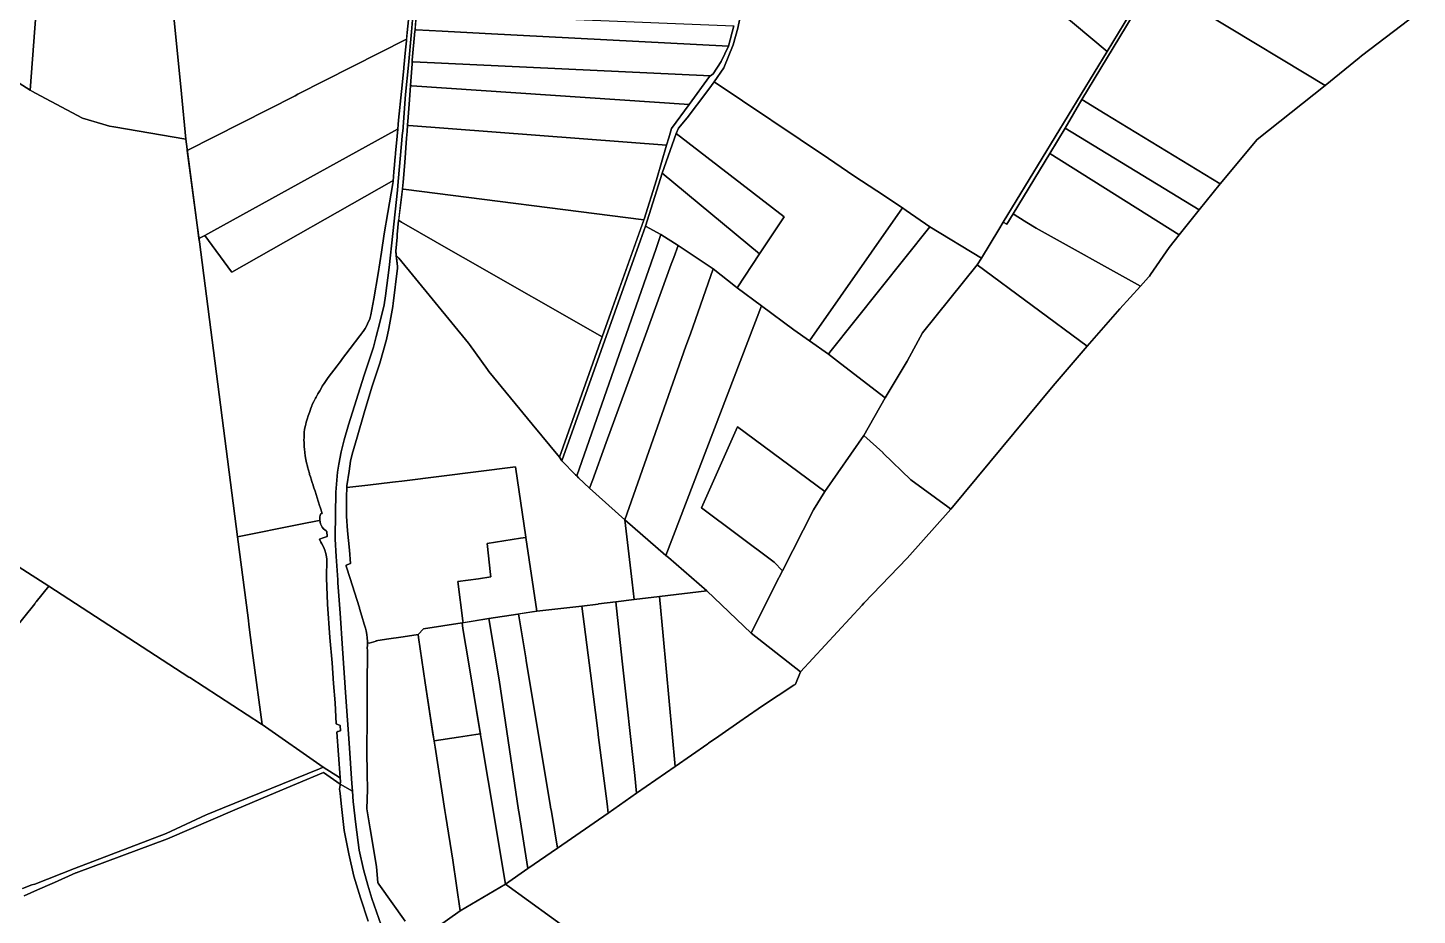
# Model space of a CAD drawing. Header units: metres. Extents: x 3 to 1005126, y 39 to 4383651.
# Drawn here: x 491045 to 492226, y 4365628 to 4366382 of the extents above; entities that cross this region are included whole.
import ezdxf

# ---------------------------------------------------------------- set-up
doc = ezdxf.new("R2010")
doc.units = ezdxf.units.M
doc.header["$MEASUREMENT"] = 0
doc.layers.add('TM_Llucmajor', color=7, linetype='Continuous')

msp = doc.modelspace()

# ---------------------------------------------------------------- linework, layer by layer
at = {"layer": 'TM_Llucmajor', "linetype": 'Continuous', "flags": 128}
for points in [[(490910.5, 4366385.7), (490916.7, 4366404.2), (490950, 4366543.7), (490955.9, 4366568.6), (490957.7, 4366576), (490958.4, 4366579.2), (490965, 4366597.6), (490966.1, 4366600.7), (490967.2, 4366603.8), (490974.8, 4366625.5), (490976, 4366628.9), (490979.5, 4366638.9), (490982.5, 4366647.5), (491050.7, 4366669.3), (491051.8, 4366663.6), (491062.9, 4366601.5), (491066.5, 4366581.6), (491064.2, 4366551.2), (491047.5, 4366328.8), (490967.6, 4366379.7), (490965.2, 4366381.2), (490904.6, 4366380.5), (490910.5, 4366385.7)], [(491739.1, 4366548), (491737.1, 4366549.9), (491785.9, 4366584.2), (491797.1, 4366573.6), (491904.9, 4366472.7), (491986.4, 4366401.3), (491962.3, 4366361.9), (491785.2, 4366510.2), (491784.6, 4366510.7), (491739.1, 4366548)], [(492131.1, 4366342.8), (492001.2, 4366421.3), (492083.8, 4366552.9), (492088.4, 4366554.9), (492091.5, 4366553.8), (492155.2, 4366481.1), (492165.2, 4366468.9), (492225.6, 4366394.1), (492178.4, 4366358.1), (492176.3, 4366356.4), (492147.5, 4366332.9), (492131.1, 4366342.8)], [(492058.2, 4366249.2), (491960.5, 4366308.7), (491940.8, 4366320.9), (491967.5, 4366364.9), (492001.2, 4366421.3), (492131.1, 4366342.8), (492147.5, 4366332.9), (492089.7, 4366287.1), (492058.2, 4366249.2)], [(491376.5, 4366394.2), (491376.8, 4366394.2), (491645.2, 4366383.7), (491640.5, 4366366.4), (491434, 4366377.1), (491397.5, 4366378.9), (491375.4, 4366380.1), (491375.2, 4366380.1), (491374.4, 4366380.2), (491375.4, 4366391.7), (491375.8, 4366394.3), (491376.5, 4366394.2)], [(491375.2, 4366380.1), (491375.4, 4366380.1), (491397.5, 4366378.9), (491434, 4366377.1), (491640.5, 4366366.4), (491634.5, 4366353.2), (491627.5, 4366342.8), (491625.3, 4366341.1), (491372.9, 4366352.9), (491371.9, 4366352.9), (491372, 4366354.3), (491374.3, 4366379), (491374.4, 4366380.2), (491375.2, 4366380.1)], [(491359.5, 4366295.8), (491200.8, 4366208.3), (491195.7, 4366205.5), (491190.8, 4366202.8), (491189.3, 4366214.2), (491180.9, 4366277.6), (491272.6, 4366324.2), (491274.9, 4366325.4), (491367.1, 4366372.2), (491367.2, 4366372.3), (491367.1, 4366370.7), (491366.3, 4366363.1), (491364.9, 4366348.2), (491364.8, 4366347.3), (491362.9, 4366327.7), (491360.4, 4366303.3), (491359.7, 4366296), (491359.5, 4366295.8)], [(491371.8, 4366351.4), (491371.8, 4366351.5), (491371.9, 4366352.9), (491372.9, 4366352.9), (491625.3, 4366341.1), (491624.5, 4366340.5), (491607.1, 4366316.6), (491371.7, 4366332.7), (491371.4, 4366332.8), (491370.4, 4366332.8), (491371.8, 4366351.4)], [(491370.4, 4366332.8), (491371.4, 4366332.8), (491371.7, 4366332.7), (491607.1, 4366316.6), (491592.3, 4366296.2), (491590, 4366288.4), (491588.1, 4366282.1), (491369.1, 4366299), (491368, 4366299.1), (491368, 4366299.6), (491368.2, 4366302.4), (491369.6, 4366320.6), (491370.4, 4366332.8)], [(491687.8, 4366221.3), (491596.3, 4366292.2), (491598.1, 4366296.5), (491605.5, 4366305.3), (491622.2, 4366327.6), (491626.2, 4366332.8), (491628.5, 4366335.9), (491725.5, 4366270.9), (491747.2, 4366256.1), (491766.6, 4366243.4), (491788.4, 4366228.8), (491709.5, 4366115.8), (491696.1, 4366125.3), (491668.8, 4366145.6), (491647.9, 4366161), (491667, 4366189.9), (491687.8, 4366221.3)], [(492040.5, 4366227.1), (491926.6, 4366296.5), (491940.8, 4366320.9), (491960.5, 4366308.7), (492058.2, 4366249.2), (492040.5, 4366227.1)], [(491356.5, 4366259.6), (491355.7, 4366251.9), (491355.4, 4366251.7), (491354.5, 4366251.2), (491218.8, 4366174.1), (491218.6, 4366174.4), (491195.8, 4366205.5), (491195.7, 4366205.5), (491200.8, 4366208.3), (491359.5, 4366295.8), (491359.7, 4366296), (491359.7, 4366295.7), (491358.7, 4366283.9), (491357.9, 4366275.7), (491357.8, 4366274.8), (491357.7, 4366274.3), (491357.6, 4366272.4), (491357, 4366265.4), (491356.5, 4366259.6)], [(491367.6, 4366293.9), (491368, 4366299.1), (491369.1, 4366299), (491588.1, 4366282.1), (491579.5, 4366252.7), (491569, 4366219.3), (491568.7, 4366218.7), (491364.7, 4366244.7), (491364.1, 4366244.7), (491363.7, 4366244.8), (491364.3, 4366250.6), (491365.6, 4366267.5), (491367.1, 4366288.1), (491367.6, 4366293.9)], [(492023.4, 4366205.8), (491913.6, 4366275.2), (491926.6, 4366296.5), (492040.5, 4366227.1), (492023.4, 4366205.8)], [(491667, 4366189.9), (491584.4, 4366258.4), (491596.3, 4366292.2), (491687.8, 4366221.3), (491667, 4366189.9)], [(491886.4, 4366221.3), (491882.3, 4366223.8), (491913.6, 4366275.2), (492023.4, 4366205.8), (492014.9, 4366195.1), (491999, 4366172.2), (491998.2, 4366170.9), (491997.5, 4366170), (491990.7, 4366162.4), (491901.9, 4366211.5), (491894, 4366216.5), (491886.4, 4366221.3)], [(491286.4, 4365997.2), (491287.3, 4365994.5), (491287.5, 4365993.9), (491288.5, 4365991), (491289.5, 4365988.2), (491290.4, 4365985.3), (491291.2, 4365982.4), (491292.1, 4365979.6), (491292.3, 4365978.8), (491293.1, 4365976), (491294, 4365973.6), (491295.5, 4365969.1), (491295, 4365969), (491294.1, 4365968.5), (491293.4, 4365966.2), (491293.4, 4365963.3), (491293, 4365963.2), (491277.1, 4365960), (491223.5, 4365949.2), (491191.2, 4366200.1), (491190.8, 4366202.8), (491195.7, 4366205.5), (491195.8, 4366205.5), (491218.6, 4366174.4), (491218.8, 4366174.1), (491354.5, 4366251.2), (491355.4, 4366251.7), (491355.7, 4366251.9), (491355.7, 4366251.2), (491355.5, 4366249.7), (491351.3, 4366225), (491348.2, 4366206.7), (491345.8, 4366191.1), (491343, 4366173.2), (491339.3, 4366151.5), (491336.7, 4366138), (491336.2, 4366135.8), (491336, 4366134.4), (491334.7, 4366131.7), (491333.3, 4366129), (491331.9, 4366126.4), (491330.3, 4366123.9), (491329, 4366122.1), (491328.5, 4366121.4), (491327.5, 4366120), (491319.3, 4366109.2), (491311.8, 4366099.7), (491312, 4366099.5), (491312.1, 4366099.4), (491312, 4366099.4), (491309.9, 4366096.8), (491308.3, 4366094.7), (491300.6, 4366084.6), (491298.8, 4366082.2), (491297.1, 4366079.7), (491295.5, 4366077.2), (491294.8, 4366075.9), (491293.4, 4366073.3), (491291.9, 4366070.7), (491290.4, 4366068.1), (491289.7, 4366067), (491288.3, 4366064.3), (491287.1, 4366061.6), (491286.6, 4366060.5), (491285.6, 4366057.7), (491285.6, 4366057.6), (491284.6, 4366054.9), (491283.6, 4366052), (491282.7, 4366049.2), (491281.9, 4366046.8), (491281.5, 4366045), (491281.2, 4366043.9), (491280.6, 4366040.9), (491280.3, 4366038), (491280.3, 4366037.9), (491280.1, 4366034.9), (491280.1, 4366033.2), (491280.1, 4366033), (491280, 4366031.9), (491280.1, 4366028.9), (491280.2, 4366025.9), (491280.4, 4366023.9), (491280.7, 4366021), (491281.1, 4366018), (491281.6, 4366015), (491282.2, 4366012.1), (491282.9, 4366009.2), (491283, 4366008.8), (491283.8, 4366005.9), (491284.6, 4366003), (491284.8, 4366002.3), (491285.5, 4366000.2), (491286.4, 4365997.3), (491286.4, 4365997.2)], [(491583.2, 4366206.1), (491570.1, 4366213.4), (491584.4, 4366258.4), (491667, 4366189.9), (491647.9, 4366161), (491646.6, 4366161.9), (491627.7, 4366177.1), (491597.8, 4366196.9), (491583.2, 4366206.1)], [(491364.1, 4366244.7), (491364.7, 4366244.7), (491568.7, 4366218.7), (491533.3, 4366119.2), (491415.2, 4366186.7), (491406.9, 4366191.5), (491362.9, 4366216.7), (491361.3, 4366217.7), (491360.5, 4366218.2), (491362.3, 4366233.4), (491363, 4366238), (491363.7, 4366244.8), (491364.1, 4366244.7)], [(491725.5, 4366104.5), (491709.5, 4366115.8), (491788.4, 4366228.8), (491791.5, 4366226.7), (491811.7, 4366212.7), (491726.8, 4366106.2), (491725.5, 4366104.5)], [(491358.4, 4366188.3), (491358, 4366192), (491359.2, 4366204), (491359.2, 4366206.3), (491360.4, 4366218), (491360.5, 4366218.2), (491361.3, 4366217.7), (491362.9, 4366216.7), (491406.9, 4366191.5), (491415.2, 4366186.7), (491533.3, 4366119.2), (491497, 4366017.1), (491474, 4366045), (491437.2, 4366089.9), (491436, 4366091.6), (491420.6, 4366112.8), (491419.7, 4366114), (491360.5, 4366186), (491358.9, 4366187.9), (491358.4, 4366188.3)], [(491510.8, 4366002.1), (491499.2, 4366013.9), (491565.9, 4366201.3), (491570.1, 4366213.4), (491583.2, 4366206.1), (491579.1, 4366194.3), (491511.8, 4366001), (491510.8, 4366002.1)], [(491735.8, 4366096.7), (491725.5, 4366104.5), (491726.8, 4366106.2), (491811.7, 4366212.7), (491855.5, 4366186.2), (491851.9, 4366180.5), (491805.4, 4366122.7), (491792.5, 4366098.6), (491773.6, 4366067.4), (491735.8, 4366096.7)], [(491945.4, 4366111.2), (491851.9, 4366180.5), (491855.5, 4366186.2), (491870.3, 4366210.5), (491874, 4366216.6), (491877, 4366215), (491882.3, 4366223.8), (491886.4, 4366221.3), (491894, 4366216.5), (491901.9, 4366211.5), (491990.7, 4366162.4), (491973.1, 4366143), (491945.4, 4366111.2)], [(491513.3, 4365999.5), (491511.8, 4366001), (491579.1, 4366194.3), (491583.2, 4366206.1), (491597.8, 4366196.9), (491594.1, 4366186.7), (491592, 4366181.1), (491570, 4366120.8), (491562.7, 4366100.6), (491536.7, 4366029.4), (491525, 4365997.2), (491522.5, 4365990.5), (491513.3, 4365999.5)], [(491552.6, 4365963.8), (491522.5, 4365990.5), (491525, 4365997.2), (491536.7, 4366029.4), (491562.7, 4366100.6), (491570, 4366120.8), (491592, 4366181.1), (491594.1, 4366186.7), (491597.8, 4366196.9), (491627.7, 4366177.1), (491608.3, 4366121.9), (491604.5, 4366111.2), (491552.6, 4365963.8)], [(491318.4, 4366005.2), (491319.7, 4366013.7), (491321.1, 4366019.4), (491325.2, 4366034), (491331.3, 4366054.7), (491337.8, 4366076.5), (491344.5, 4366097), (491350.2, 4366116.9), (491352, 4366126.3), (491355.4, 4366144.9), (491355.5, 4366145.4), (491355.8, 4366147.5), (491359.6, 4366177.6), (491359.6, 4366177.9), (491359.5, 4366179), (491358.4, 4366188.3), (491358.9, 4366187.9), (491360.5, 4366186), (491419.7, 4366114), (491420.6, 4366112.8), (491436, 4366091.6), (491437.2, 4366089.9), (491474, 4366045), (491497, 4366017.1), (491499.2, 4366013.9), (491510.8, 4366002.1), (491511.8, 4366001), (491513.3, 4365999.5), (491522.5, 4365990.5), (491552.6, 4365963.8), (491558.8, 4365910.6), (491560.5, 4365895.9), (491544.8, 4365894), (491530.3, 4365892.2), (491529.9, 4365892.1), (491516, 4365890.4), (491477.7, 4365886.1), (491468.5, 4365948.7), (491468.5, 4365949), (491459.7, 4366008.8), (491363.3, 4365996.5), (491357.8, 4365996), (491355.1, 4365995.7), (491334.2, 4365993.2), (491316.4, 4365991.2), (491316.4, 4365992.1), (491316.4, 4365992.3), (491316.4, 4365992.5), (491318.4, 4366005.2)], [(491587.5, 4365933.5), (491552.6, 4365963.8), (491604.5, 4366111.2), (491608.3, 4366121.9), (491627.7, 4366177.1), (491646.6, 4366161.9), (491647.9, 4366161), (491668.8, 4366145.6), (491587.5, 4365933.5)], [(491771.6, 4366021), (491755.6, 4366035.3), (491773.6, 4366067.4), (491792.5, 4366098.6), (491805.4, 4366122.7), (491851.9, 4366180.5), (491945.4, 4366111.2), (491918, 4366079.7), (491916.4, 4366077.7), (491829.5, 4365972.9), (491826.9, 4365974.8), (491795.5, 4365997.8), (491772.1, 4366020.5), (491771.6, 4366021)], [(491589.6, 4365931.8), (491587.5, 4365933.5), (491668.8, 4366145.6), (491696.1, 4366125.3), (491709.5, 4366115.8), (491725.5, 4366104.5), (491735.8, 4366096.7), (491773.6, 4366067.4), (491755.6, 4366035.3), (491722.4, 4365987.8), (491648.3, 4366042.7), (491617.8, 4365973.9), (491679.5, 4365927.6), (491686.4, 4365920.4), (491680.6, 4365908.9), (491659.8, 4365867.4), (491622.2, 4365903.5), (491589.6, 4365931.8)], [(491686.4, 4365920.4), (491679.5, 4365927.6), (491617.8, 4365973.9), (491648.3, 4366042.7), (491722.4, 4365987.8), (491712.7, 4365972.3), (491686.4, 4365920.4)], [(491701.9, 4365834.4), (491659.8, 4365867.4), (491680.6, 4365908.9), (491686.4, 4365920.4), (491712.7, 4365972.3), (491722.4, 4365987.8), (491755.6, 4366035.3), (491771.6, 4366021), (491772.1, 4366020.5), (491795.5, 4365997.8), (491826.9, 4365974.8), (491829.5, 4365972.9), (491792.3, 4365931.2), (491755.7, 4365892.8), (491754.2, 4365891.2), (491701.9, 4365834.4)], [(491333.9, 4365859.3), (491333.9, 4365859.6), (491333.9, 4365860.4), (491333.7, 4365863.4), (491333.3, 4365866.4), (491332.8, 4365869.3), (491332.3, 4365871.7), (491331.3, 4365875.1), (491329.2, 4365881.9), (491327.3, 4365888.3), (491327.1, 4365888.9), (491319.1, 4365914.7), (491316.3, 4365923.4), (491316, 4365924.4), (491315.8, 4365925.2), (491319.7, 4365926.6), (491318.8, 4365938), (491317.1, 4365954.5), (491316.2, 4365966.8), (491316.2, 4365981.4), (491316.2, 4365983.4), (491316.4, 4365991.2), (491334.2, 4365993.2), (491355.1, 4365995.7), (491357.8, 4365996), (491363.3, 4365996.5), (491459.7, 4366008.8), (491468.5, 4365949), (491468.5, 4365948.7), (491463.9, 4365948), (491435.7, 4365943.6), (491438.6, 4365917.2), (491438.8, 4365915.2), (491428.2, 4365913.7), (491410.8, 4365911.2), (491415, 4365877.8), (491415.2, 4365876.3), (491414.3, 4365876.2), (491381.7, 4365871.1), (491377, 4365866.2), (491364.4, 4365864.4), (491350.2, 4365862.4), (491341.2, 4365861), (491341.3, 4365860.7), (491335.5, 4365858.9), (491333.9, 4365859.3)], [(491293.3, 4365947.3), (491294.5, 4365944.6), (491295.2, 4365943.4), (491296.6, 4365940.8), (491297.8, 4365938), (491298.7, 4365935.2), (491299.3, 4365932.2), (491299.5, 4365930.4), (491299.2, 4365914.4), (491300.1, 4365892), (491302, 4365863.7), (491303.9, 4365842.2), (491305.1, 4365824.5), (491306.4, 4365808.1), (491307.4, 4365790.3), (491310.8, 4365789), (491311, 4365784.5), (491308.7, 4365783.9), (491308, 4365783.2), (491309.3, 4365764), (491310.7, 4365744.6), (491310.3, 4365744.8), (491296.3, 4365753.4), (491244.5, 4365789.7), (491237, 4365846.5), (491236.7, 4365848.5), (491233.6, 4365872.6), (491232.6, 4365880.3), (491223.5, 4365949.2), (491277.1, 4365960), (491293, 4365963.2), (491293.4, 4365963.3), (491294.1, 4365960.3), (491295.4, 4365957.6), (491296.5, 4365956.1), (491298.8, 4365954.3), (491299.5, 4365953.9), (491299.8, 4365949.6), (491296.3, 4365948.4), (491293.2, 4365947.4), (491293.3, 4365947.3)], [(491552.6, 4365963.8), (491587.5, 4365933.5), (491589.6, 4365931.8), (491622.2, 4365903.5), (491582, 4365898.6), (491560.5, 4365895.9), (491558.8, 4365910.6), (491552.6, 4365963.8)], [(491415, 4365877.8), (491410.8, 4365911.2), (491428.2, 4365913.7), (491438.8, 4365915.2), (491438.6, 4365917.2), (491435.7, 4365943.6), (491463.9, 4365948), (491468.5, 4365948.7), (491477.7, 4365886.1), (491461.7, 4365883.6), (491437.1, 4365879.8), (491415.2, 4365876.3), (491415, 4365877.8)], [(491523.3, 4365833.5), (491516, 4365890.4), (491529.9, 4365892.1), (491530.3, 4365892.2), (491544.8, 4365894), (491549.5, 4365851.4), (491550.6, 4365841), (491561, 4365746.3), (491562.6, 4365731.3), (491538.5, 4365714.5), (491537.6, 4365722.3), (491530, 4365781.1), (491529.9, 4365782), (491523.3, 4365833.5)], [(491549.5, 4365851.4), (491544.8, 4365894), (491560.5, 4365895.9), (491582, 4365898.6), (491585, 4365865), (491595.2, 4365754), (491562.6, 4365731.3), (491561, 4365746.3), (491550.6, 4365841), (491549.5, 4365851.4)], [(491585, 4365865), (491582, 4365898.6), (491622.2, 4365903.5), (491659.8, 4365867.4), (491701.9, 4365834.4), (491697.4, 4365824.1), (491697.2, 4365823.8), (491696.1, 4365823.1), (491669.4, 4365805.6), (491653.9, 4365794.8), (491653, 4365794.2), (491632.3, 4365779.8), (491623.7, 4365773.8), (491623.2, 4365773.4), (491595.2, 4365754), (491585, 4365865)], [(491461.7, 4365883.6), (491462.2, 4365883.7), (491462.2, 4365883.7), (491463, 4365878.7), (491468.4, 4365846.3), (491468.8, 4365844.1), (491489.5, 4365719.7), (491489.5, 4365719.6), (491490.2, 4365715.9), (491495.4, 4365684.7), (491470.1, 4365667.3), (491462.8, 4365714.1), (491462.6, 4365715.6), (491462.4, 4365716.9), (491445.7, 4365827.7), (491437.1, 4365879.8), (491461.7, 4365883.6)], [(491477.7, 4365886.1), (491516, 4365890.4), (491523.3, 4365833.5), (491529.9, 4365782), (491530, 4365781.1), (491537.6, 4365722.3), (491538.5, 4365714.5), (491495.4, 4365684.7), (491490.2, 4365715.9), (491489.5, 4365719.6), (491489.5, 4365719.7), (491468.8, 4365844.1), (491468.4, 4365846.3), (491463, 4365878.7), (491462.2, 4365883.7), (491462.2, 4365883.7), (491477.7, 4365886.1)], [(491429.2, 4365786.3), (491429.9, 4365781.9), (491426, 4365781.3), (491411.3, 4365779.1), (491390.5, 4365776), (491390.1, 4365778.9), (491389.9, 4365780.2), (491383.1, 4365825.2), (491377.3, 4365863.7), (491377, 4365866.2), (491381.7, 4365871.1), (491414.3, 4365876.2), (491415.1, 4365871.5), (491420.1, 4365841.4), (491429.2, 4365786.3)], [(491437.1, 4365879.8), (491445.7, 4365827.7), (491462.4, 4365716.9), (491462.6, 4365715.6), (491462.8, 4365714.1), (491470.1, 4365667.3), (491451.1, 4365654.2), (491442.4, 4365706.4), (491442.3, 4365706.6), (491442.3, 4365706.9), (491430.6, 4365777.7), (491430.3, 4365779.3), (491430, 4365781), (491420.1, 4365841.4), (491415.1, 4365871.5), (491414.3, 4365876.2), (491437.1, 4365879.8)], [(491429.9, 4365781.9), (491430, 4365781), (491430.3, 4365779.3), (491430.6, 4365777.7), (491442.3, 4365706.9), (491442.3, 4365706.6), (491442.4, 4365706.4), (491451.1, 4365654.2), (491412.6, 4365631.4), (491406.5, 4365674.4), (491400.6, 4365711.6), (491399.8, 4365716.7), (491391.4, 4365770.5), (491390.5, 4365776), (491411.3, 4365779.1), (491426, 4365781.3), (491429.9, 4365781.9)]]:
    msp.add_lwpolyline(points, close=True, dxfattribs=at)
for points in [[(491169.5, 4366391.1), (491175.9, 4366325.7), (491179.7, 4366287.2), (491118.6, 4366297.7), (491114.9, 4366298.3), (491109.1, 4366300), (491091.9, 4366305.1), (491051.9, 4366326.4), (491049.5, 4366327.7), (491047.5, 4366328.8), (491064.2, 4366551.2)], [(491785.2, 4366510.2), (491962.3, 4366361.9), (491874, 4366216.6), (491870.3, 4366210.5), (491855.5, 4366186.2), (491811.7, 4366212.7), (491791.5, 4366226.7), (491788.4, 4366228.8), (491766.6, 4366243.4), (491747.2, 4366256.1), (491725.5, 4366270.9), (491725.5, 4366270.9), (491628.5, 4366335.9), (491636.6, 4366348), (491644.7, 4366367.3), (491648.5, 4366381.5), (491651.6, 4366396.7)], [(492001.2, 4366421.3), (491967.5, 4366364.9), (491940.8, 4366320.9), (491926.6, 4366296.5), (491913.6, 4366275.2), (491882.3, 4366223.8), (491877, 4366215), (491874, 4366216.6), (491962.3, 4366361.9), (491986.4, 4366401.3)], [(491368.8, 4366388.7), (491367.8, 4366378), (491367.8, 4366378), (491367.2, 4366372.3), (491367.1, 4366372.2), (491274.9, 4366325.4), (491272.6, 4366324.2), (491180.9, 4366277.6), (491180.8, 4366278.7), (491179.7, 4366287.2), (491175.9, 4366325.7), (491169.5, 4366391.1)], [(491373.2, 4366398.9), (491371.3, 4366378.5), (491368.7, 4366350.1), (491366.4, 4366325.3), (491363.9, 4366293.7), (491363.8, 4366292.9), (491360, 4366251.2), (491359.4, 4366243.8), (491355.5, 4366207.2), (491352.4, 4366178.2), (491349.3, 4366154), (491348.1, 4366146.4), (491344.6, 4366131.3), (491341.4, 4366119.4), (491339, 4366110.5), (491331.2, 4366086.8), (491317.9, 4366044.4), (491314.2, 4366031.6), (491311.7, 4366021.5), (491309.7, 4366011.1), (491308.6, 4366004.2), (491307, 4365987.3), (491307, 4365987.1), (491306.6, 4365949.2), (491306.6, 4365947.3), (491307.5, 4365932.5), (491308.7, 4365912.6), (491308.8, 4365910.2), (491310.7, 4365884.3), (491312.8, 4365854.4), (491315.7, 4365813), (491318.4, 4365774), (491320.8, 4365739.7), (491321.3, 4365733.1), (491310.8, 4365739), (491311, 4365740.9), (491310.7, 4365744.6), (491309.3, 4365764), (491308, 4365783.2), (491308.7, 4365783.9), (491311, 4365784.5), (491310.8, 4365789), (491307.4, 4365790.3), (491306.4, 4365808.1), (491305.1, 4365824.5), (491303.9, 4365842.2), (491302, 4365863.7), (491300.1, 4365892), (491299.2, 4365914.4), (491299.5, 4365930.4), (491299.3, 4365932.2), (491298.7, 4365935.2), (491297.8, 4365938), (491296.6, 4365940.8), (491295.2, 4365943.4), (491294.5, 4365944.6), (491293.3, 4365947.3), (491293.2, 4365947.4), (491296.3, 4365948.4), (491299.8, 4365949.6), (491299.5, 4365953.9), (491298.8, 4365954.3), (491296.5, 4365956.1), (491295.4, 4365957.6), (491294.1, 4365960.3), (491293.4, 4365963.3), (491293.4, 4365966.2), (491294.1, 4365968.5), (491295, 4365969), (491295.5, 4365969.1), (491294, 4365973.6), (491293.1, 4365976), (491292.3, 4365978.8), (491292.1, 4365979.6), (491291.2, 4365982.4), (491290.4, 4365985.3), (491289.5, 4365988.2), (491288.5, 4365991), (491287.5, 4365993.9), (491287.3, 4365994.5), (491286.4, 4365997.2), (491286.4, 4365997.3), (491285.5, 4366000.2), (491284.8, 4366002.3), (491284.8, 4366002.3), (491284.6, 4366003), (491283.8, 4366005.9), (491283, 4366008.8), (491282.9, 4366009.2), (491282.2, 4366012.1), (491281.6, 4366015), (491281.1, 4366018), (491280.7, 4366021), (491280.4, 4366023.9), (491280.2, 4366025.9), (491280.1, 4366028.9), (491280, 4366031.9), (491280.1, 4366033.2), (491280.1, 4366034.9), (491280.3, 4366037.9), (491280.3, 4366038), (491280.6, 4366040.9), (491281.2, 4366043.9), (491281.5, 4366045), (491281.9, 4366046.8), (491282.7, 4366049.2), (491283.6, 4366052), (491284.6, 4366054.9), (491285.6, 4366057.6), (491285.6, 4366057.7), (491286.6, 4366060.5), (491287.1, 4366061.6), (491288.3, 4366064.3), (491289.7, 4366067), (491290.4, 4366068.1), (491291.9, 4366070.7), (491293.4, 4366073.3), (491294.8, 4366075.9), (491295.5, 4366077.2), (491297.1, 4366079.7), (491298.8, 4366082.2), (491300.6, 4366084.6), (491308.3, 4366094.7), (491309.9, 4366096.8), (491312, 4366099.4), (491312.1, 4366099.4), (491312, 4366099.5), (491311.8, 4366099.7), (491319.3, 4366109.2), (491327.5, 4366120), (491328.5, 4366121.4), (491329, 4366122.1), (491330.3, 4366123.9), (491331.9, 4366126.4), (491333.3, 4366129), (491334.7, 4366131.7), (491336, 4366134.4), (491336.2, 4366135.8), (491336.7, 4366138), (491339.3, 4366151.5), (491343, 4366173.2), (491345.8, 4366191.1), (491348.2, 4366206.7), (491351.3, 4366225), (491355.5, 4366249.7), (491355.7, 4366251.2), (491356.5, 4366259.6), (491357, 4366265.4), (491357.6, 4366272.4), (491357.7, 4366274.3), (491357.8, 4366274.8), (491357.9, 4366275.7), (491358.7, 4366283.9), (491359.7, 4366295.7), (491360.4, 4366303.3), (491362.9, 4366327.7), (491364.8, 4366347.3), (491364.9, 4366348.2), (491366.3, 4366363.1), (491367.1, 4366370.7), (491367.8, 4366378), (491368.8, 4366388.7)], [(491345.5, 4365619.1), (491337.6, 4365641.9), (491334.2, 4365653.1), (491330.6, 4365666.4), (491327, 4365682.9), (491324, 4365704.9), (491321.8, 4365724.4), (491321.3, 4365733.1), (491320.8, 4365739.7), (491318.4, 4365774), (491315.7, 4365813), (491312.8, 4365854.4), (491310.7, 4365884.3), (491308.8, 4365910.2), (491308.7, 4365912.6), (491307.5, 4365932.5), (491306.6, 4365947.3), (491306.6, 4365949.2), (491307, 4365987.1), (491307, 4365987.3), (491308.6, 4366004.2), (491309.7, 4366011.1), (491311.7, 4366021.5), (491314.2, 4366031.6), (491317.9, 4366044.4), (491331.2, 4366086.8), (491339, 4366110.5), (491341.4, 4366119.4), (491344.6, 4366131.3), (491348.1, 4366146.4), (491349.3, 4366154), (491352.4, 4366178.2), (491355.5, 4366207.2), (491359.4, 4366243.8), (491360, 4366251.2), (491363.8, 4366292.9), (491363.9, 4366293.7), (491366.4, 4366325.3), (491368.7, 4366350.1), (491371.3, 4366378.5), (491373.2, 4366398.9)], [(491375.4, 4366391.7), (491374.3, 4366379), (491372, 4366354.3), (491371.8, 4366351.5), (491371.8, 4366351.4), (491370.4, 4366332.8), (491369.6, 4366320.6), (491368.2, 4366302.4), (491368, 4366299.6), (491368, 4366299.1), (491367.6, 4366293.9), (491367.1, 4366288.1), (491365.6, 4366267.5), (491364.3, 4366250.6), (491363, 4366238), (491362.3, 4366233.4), (491360.4, 4366218), (491359.2, 4366206.3), (491359.2, 4366204), (491358, 4366192), (491359.5, 4366179), (491359.6, 4366177.9), (491359.6, 4366177.6), (491355.8, 4366147.5), (491355.5, 4366145.4), (491355.4, 4366144.9), (491352, 4366126.3), (491350.2, 4366116.9), (491344.5, 4366097), (491337.8, 4366076.5), (491331.3, 4366054.7), (491325.2, 4366034), (491321.1, 4366019.4), (491319.7, 4366013.7), (491318.4, 4366005.2), (491316.4, 4365992.5), (491316.4, 4365992.3), (491316.4, 4365992.1), (491316.4, 4365991.2), (491316.2, 4365983.4), (491316.2, 4365981.4), (491316.2, 4365966.8), (491317.1, 4365954.5), (491318.8, 4365938), (491319.7, 4365926.6), (491315.8, 4365925.2), (491316, 4365924.4), (491316.3, 4365923.4), (491319.1, 4365914.7), (491327.1, 4365888.9), (491327.3, 4365888.3), (491329.2, 4365881.9), (491331.3, 4365875.1), (491332.3, 4365871.7), (491332.8, 4365869.3), (491333.3, 4365866.4), (491333.7, 4365863.4), (491333.9, 4365860.4), (491333.9, 4365859.6), (491333.9, 4365857.4), (491333.8, 4365854.4), (491333.9, 4365853.1), (491333.8, 4365821.9), (491333.6, 4365795.4), (491333.4, 4365767.2), (491333.7, 4365748), (491333.9, 4365734.6), (491333.5, 4365718.2), (491336.4, 4365701), (491341.6, 4365669), (491342.7, 4365655.1), (491343, 4365654.8), (491343.5, 4365654.1), (491366, 4365622.7)], [(491529.5, 4365597.5), (491451.1, 4365654.2), (491470.1, 4365667.3), (491495.4, 4365684.7), (491538.5, 4365714.5), (491562.6, 4365731.3), (491595.2, 4365754), (491623.2, 4365773.4), (491623.7, 4365773.8), (491632.3, 4365779.8), (491653, 4365794.2), (491653.9, 4365794.8), (491669.4, 4365805.6), (491696.1, 4365823.1), (491697.2, 4365823.8), (491697.4, 4365824.1), (491701.9, 4365834.4), (491754.2, 4365891.2), (491755.7, 4365892.8), (491792.3, 4365931.2), (491829.5, 4365972.9), (491916.4, 4366077.7), (491918, 4366079.7), (491945.4, 4366111.2), (491973.1, 4366143), (491990.7, 4366162.4), (491997.5, 4366170), (491998.2, 4366170.9), (491999, 4366172.2), (492014.9, 4366195.1), (492023.4, 4366205.8), (492040.5, 4366227.1), (492058.2, 4366249.2), (492089.7, 4366287.1), (492147.5, 4366332.9), (492176.3, 4366356.4), (492178.4, 4366358.1), (492225.6, 4366394.1)], [(491651.6, 4366396.7), (491648.5, 4366381.5), (491644.7, 4366367.3), (491636.6, 4366348), (491628.5, 4366335.9), (491626.2, 4366332.8), (491622.2, 4366327.6), (491605.5, 4366305.3), (491598.1, 4366296.5), (491596.3, 4366292.2), (491584.4, 4366258.4), (491570.1, 4366213.4), (491565.9, 4366201.3), (491499.2, 4366013.9), (491497, 4366017.1), (491533.3, 4366119.2), (491569, 4366219.3), (491579.5, 4366252.7), (491588.1, 4366282.1), (491590, 4366288.4), (491592.3, 4366296.2), (491607.1, 4366316.6), (491624.5, 4366340.5), (491625.3, 4366341.1), (491627.5, 4366342.8), (491634.5, 4366353.2), (491640.5, 4366366.4), (491645.2, 4366383.7)], [(490967.6, 4366379.7), (491047.5, 4366328.8), (491047.5, 4366328.8), (491049.5, 4366327.7), (491051.9, 4366326.4), (491091.9, 4366305.1), (491109.1, 4366300), (491114.9, 4366298.3), (491118.6, 4366297.7), (491179.7, 4366287.2), (491180.8, 4366278.7), (491189.3, 4366214.2), (491191.2, 4366200.1), (491223.5, 4365949.2), (491232.6, 4365880.3), (491233.6, 4365872.6), (491236.7, 4365848.5), (491237, 4365846.5), (491244.5, 4365789.7), (491243.9, 4365790.1), (491183, 4365829.6), (491182.2, 4365830.1), (491063.2, 4365907.2), (491027.1, 4365930.7)], [(491027.1, 4365930.7), (491063.2, 4365907.2), (491052.6, 4365894), (491052.1, 4365893.4), (491051.3, 4365892.4), (491025.8, 4365860.3)], [(491025.8, 4365860.3), (491051.3, 4365892.4), (491052.1, 4365893.4), (491052.6, 4365894), (491063.2, 4365907.2), (491182.2, 4365830.1), (491183, 4365829.6), (491243.9, 4365790.1), (491244.5, 4365789.7), (491296.3, 4365753.4), (491293.3, 4365752.2), (491210.8, 4365718.7), (491198.3, 4365713.6), (491197, 4365713), (491162.9, 4365697.1), (491085, 4365667.5), (491051.3, 4365654.2), (491048.9, 4365653.4), (491040.9, 4365650.5)], [(491366, 4365622.7), (491343.5, 4365654.1), (491343, 4365654.8), (491342.7, 4365655.1), (491341.6, 4365669), (491336.4, 4365701), (491333.5, 4365718.2), (491333.9, 4365734.6), (491333.7, 4365748), (491333.4, 4365767.2), (491333.6, 4365795.4), (491333.8, 4365821.9), (491333.9, 4365853.1), (491333.8, 4365854.4), (491333.9, 4365857.4), (491333.9, 4365859.6), (491333.9, 4365859.3), (491335.5, 4365858.9), (491341.3, 4365860.7), (491341.2, 4365861), (491350.2, 4365862.4), (491364.4, 4365864.4), (491377, 4365866.2), (491377.3, 4365863.7), (491383.1, 4365825.2), (491390.1, 4365778.9), (491391.4, 4365770.5), (491399.8, 4365716.7), (491400.6, 4365711.6), (491406.5, 4365674.4), (491412.6, 4365631.4), (491375.6, 4365605)], [(491040.9, 4365650.5), (491048.9, 4365653.4), (491051.3, 4365654.2), (491085, 4365667.5), (491162.9, 4365697.1), (491197, 4365713), (491198.3, 4365713.6), (491210.8, 4365718.7), (491293.3, 4365752.2), (491296.3, 4365753.4), (491310.3, 4365744.8), (491310.7, 4365744.6), (491311, 4365740.9), (491310.8, 4365739), (491310.8, 4365739), (491310.7, 4365739.1), (491296.6, 4365749), (491250.7, 4365729.6), (491221.4, 4365717.2), (491164, 4365692.7), (491086.6, 4365663.8), (491086.4, 4365663.8), (491068.2, 4365655.5), (491066.1, 4365654.6), (491053.8, 4365649.2), (491042.5, 4365644.2)], [(491042.5, 4365644.2), (491053.8, 4365649.2), (491066.1, 4365654.6), (491068.2, 4365655.5), (491086.4, 4365663.8), (491086.6, 4365663.8), (491164, 4365692.7), (491221.4, 4365717.2), (491250.7, 4365729.6), (491296.6, 4365749), (491310.7, 4365739.1), (491310.8, 4365739), (491310.7, 4365738.2), (491310.3, 4365734.9), (491310.7, 4365731.5), (491311.7, 4365722.5), (491314.3, 4365699.6), (491318.2, 4365679.9), (491322.4, 4365661), (491328.1, 4365642.4), (491334.7, 4365622.5)], [(491334.7, 4365622.5), (491328.1, 4365642.4), (491322.4, 4365661), (491318.2, 4365679.9), (491314.3, 4365699.6), (491311.7, 4365722.5), (491310.7, 4365731.5), (491310.3, 4365734.9), (491310.7, 4365738.2), (491310.8, 4365739), (491321.3, 4365733.1), (491321.8, 4365724.4), (491324, 4365704.9), (491327, 4365682.9), (491330.6, 4365666.4), (491334.2, 4365653.1), (491337.6, 4365641.9), (491345.5, 4365619.1)], [(491375.6, 4365605), (491412.6, 4365631.4), (491451.1, 4365654.2), (491529.5, 4365597.5)]]:
    msp.add_lwpolyline(points, dxfattribs=at)

doc.saveas('drawing.dxf')
